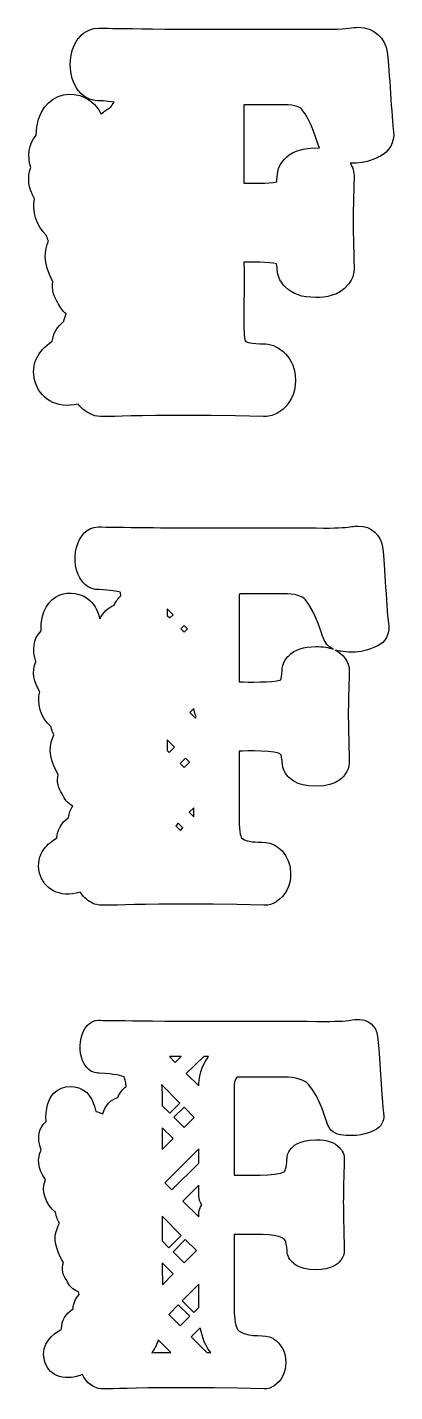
# Model space of a CAD drawing. Header units: millimetres. Extents: x -471 to 1551, y -2688 to 316.
# Drawn here: x 389.9 to 508.7, y -134.7 to 306 of the extents above; entities that cross this region are included whole.
import ezdxf

# ---------------------------------------------------------------- set-up
doc = ezdxf.new("R2010")
doc.units = ezdxf.units.MM
doc.header["$MEASUREMENT"] = 0
doc.layers.add('Layer 1', color=7, linetype='Continuous')

msp = doc.modelspace()

# ---------------------------------------------------------------- linework, layer by layer
at = {"layer": 'Layer 1', "color": 250}
for points, knots in [([(508.3358, 272.3575), (508.3358, 272.3575), (508.2621, 273.0025), (508.2621, 273.0025), (508.2621, 273.0025), (507.5802, 279.0474), (506.8246, 294.8784), (506.2902, 297.9745), (506.2902, 297.9745), (505.7004, 302.4345), (501.9776, 306.0098), (496.9832, 306.0098), (496.9832, 306.0098), (494.8454, 306.0098), (493.5001, 305.3832), (488.6715, 305.3832), (488.6715, 305.3832), (488.6715, 305.3832), (439.0037, 305.3832), (439.0037, 305.3832), (439.0037, 305.3832), (412.9627, 305.715), (412.9259, 305.715), (412.9074, 305.715), (412.9074, 305.715), (408.6502, 305.715), (406.5124, 302.453), (406.4202, 302.3792), (406.4202, 302.3792), (402.9554, 298.0666), (402.9739, 289.9023), (406.4202, 285.5899), (406.4202, 285.5899), (406.4202, 285.5899), (406.6782, 285.2581), (406.6782, 285.2581), (406.6782, 285.2581), (408.1342, 283.452), (410.2904, 282.3646), (412.6126, 282.2909), (412.6126, 282.2909), (412.7969, 282.2725), (415.635, 282.2356), (418.0124, 281.8301), (418.0124, 281.8301), (417.5886, 281.3141), (417.2015, 280.7428), (416.8514, 280.1346), (416.8514, 280.1346), (415.7271, 279.5817), (414.7135, 278.8261), (413.8473, 277.9046), (413.8473, 277.9046), (409.1109, 288.1148), (392.8745, 286.6219), (392.7823, 271.1595), (392.7823, 271.1595), (390.239, 268.1187), (389.9073, 264.4512), (391.0315, 260.6915), (391.0315, 260.6915), (389.9257, 257.5769), (390.1837, 254.0937), (392.2663, 250.6106), (392.2663, 250.6106), (391.4185, 246.7956), (392.7823, 241.8934), (396.1181, 238.8156), (396.1181, 238.8156), (396.2839, 238.1706), (396.5051, 237.544), (396.7816, 236.8989), (396.7816, 236.8989), (395.6021, 234.1161), (394.6805, 230.3748), (398.2006, 223.8323), (398.2006, 223.8323), (397.7768, 221.4181), (398.3849, 219.0038), (399.8224, 217.0687), (399.8224, 217.0687), (400.4122, 215.6127), (401.3337, 214.378), (402.5131, 213.4196), (402.5131, 213.4196), (402.163, 212.664), (401.905, 211.89), (401.7391, 211.079), (401.7391, 211.079), (399.6012, 209.2913), (398.3296, 207.1167), (397.9426, 204.6102), (397.9426, 204.6102), (393.3352, 201.4587), (390.9578, 197.2015), (392.3584, 191.8385), (392.3584, 191.8385), (393.8143, 186.236), (399.2879, 182.6237), (406.3465, 184.3008), (406.3465, 184.3008), (407.8577, 182.3841), (409.3505, 181.6654), (410.2904, 181.1309), (410.2904, 181.1309), (414.4187, 179.0668), (415.0084, 181.5548), (466.2795, 180.3016), (466.2795, 180.3016), (466.2795, 180.3016), (466.7218, 180.3016), (466.7403, 180.3016), (466.7403, 180.3016), (468.2699, 180.3016), (469.7628, 180.7439), (471.0528, 181.5732), (471.0528, 181.5732), (471.0528, 181.5732), (471.2925, 181.7207), (471.2925, 181.7207), (471.2925, 181.7207), (474.7388, 183.9322), (476.637, 187.5997), (476.637, 192.0228), (476.637, 192.0228), (476.637, 199.3578), (471.274, 203.5598), (467.0352, 203.7256), (467.0352, 203.7256), (467.0352, 203.7256), (466.7956, 203.7256), (466.7956, 203.7256), (466.7956, 203.7256), (461.7459, 203.9099), (461.2667, 204.1864), (460.4558, 204.6102), (460.4558, 204.6102), (459.5527, 207.2641), (460.1609, 214.5807), (459.9582, 230.1168), (459.9582, 230.1168), (461.7643, 230.1168), (468.4727, 230.3011), (470.5183, 229.6008), (470.5183, 229.6008), (470.7026, 228.8451), (470.721, 227.7947), (470.7395, 227.6104), (470.7395, 227.6104), (470.9238, 224.2193), (473.2275, 222.2842), (473.3012, 222.1736), (473.3012, 222.1736), (475.6602, 219.8146), (478.7195, 218.7642), (483.2347, 218.7642), (483.2347, 218.7642), (486.2756, 218.7642), (490.6803, 219.188), (493.6474, 222.9108), (493.6474, 222.9108), (493.6474, 222.9108), (493.8501, 223.1688), (493.8501, 223.1688), (493.8501, 223.1688), (496.3013, 226.2281), (495.4351, 229.3427), (495.5272, 230.5222), (495.5272, 230.5222), (495.1034, 245.9478), (495.2508, 244.7498), (495.5825, 257.54), (495.5825, 257.54), (495.6378, 259.1618), (495.1955, 260.7468), (494.3293, 262.0921), (494.3293, 262.0921), (500.0609, 261.9999), (503.4704, 264.1378), (503.8943, 264.3037), (503.8943, 264.3037), (506.9537, 265.7781), (508.7229, 269.0033), (508.3358, 272.3575)], [0, 0, 0, 0, 0.0212766, 0.0212766, 0.0212766, 0.0212766, 0.04255319, 0.04255319, 0.04255319, 0.04255319, 0.06382979, 0.06382979, 0.06382979, 0.06382979, 0.08510638, 0.08510638, 0.08510638, 0.08510638, 0.10638298, 0.10638298, 0.10638298, 0.10638298, 0.12765957, 0.12765957, 0.12765957, 0.12765957, 0.14893617, 0.14893617, 0.14893617, 0.14893617, 0.17021277, 0.17021277, 0.17021277, 0.17021277, 0.19148936, 0.19148936, 0.19148936, 0.19148936, 0.21276596, 0.21276596, 0.21276596, 0.21276596, 0.23404255, 0.23404255, 0.23404255, 0.23404255, 0.25531915, 0.25531915, 0.25531915, 0.25531915, 0.27659574, 0.27659574, 0.27659574, 0.27659574, 0.29787234, 0.29787234, 0.29787234, 0.29787234, 0.31914894, 0.31914894, 0.31914894, 0.31914894, 0.34042553, 0.34042553, 0.34042553, 0.34042553, 0.36170213, 0.36170213, 0.36170213, 0.36170213, 0.38297872, 0.38297872, 0.38297872, 0.38297872, 0.40425532, 0.40425532, 0.40425532, 0.40425532, 0.42553191, 0.42553191, 0.42553191, 0.42553191, 0.44680851, 0.44680851, 0.44680851, 0.44680851, 0.46808511, 0.46808511, 0.46808511, 0.46808511, 0.4893617, 0.4893617, 0.4893617, 0.4893617, 0.5106383, 0.5106383, 0.5106383, 0.5106383, 0.53191489, 0.53191489, 0.53191489, 0.53191489, 0.55319149, 0.55319149, 0.55319149, 0.55319149, 0.57446809, 0.57446809, 0.57446809, 0.57446809, 0.59574468, 0.59574468, 0.59574468, 0.59574468, 0.61702128, 0.61702128, 0.61702128, 0.61702128, 0.63829787, 0.63829787, 0.63829787, 0.63829787, 0.65957447, 0.65957447, 0.65957447, 0.65957447, 0.68085106, 0.68085106, 0.68085106, 0.68085106, 0.70212766, 0.70212766, 0.70212766, 0.70212766, 0.72340426, 0.72340426, 0.72340426, 0.72340426, 0.74468085, 0.74468085, 0.74468085, 0.74468085, 0.76595745, 0.76595745, 0.76595745, 0.76595745, 0.78723404, 0.78723404, 0.78723404, 0.78723404, 0.80851064, 0.80851064, 0.80851064, 0.80851064, 0.82978723, 0.82978723, 0.82978723, 0.82978723, 0.85106383, 0.85106383, 0.85106383, 0.85106383, 0.87234043, 0.87234043, 0.87234043, 0.87234043, 0.89361702, 0.89361702, 0.89361702, 0.89361702, 0.91489362, 0.91489362, 0.91489362, 0.91489362, 0.93617021, 0.93617021, 0.93617021, 0.93617021, 0.95744681, 0.95744681, 0.95744681, 0.95744681, 1, 1, 1, 1]), ([(459.9766, 280.9825), (459.9766, 280.9825), (472.8405, 280.9825), (472.8405, 280.9825), (472.8405, 280.9825), (476.9503, 280.9825), (478.2588, 280.0057), (478.6274, 279.5819), (478.6274, 279.5819), (481.742, 276.0434), (483.7876, 268.3583), (484.3774, 267.0497), (484.3774, 267.0497), (475.8998, 267.4184), (473.5223, 263.6956), (473.08, 263.4006), (473.08, 263.4006), (470.3893, 260.7099), (470.8869, 257.9086), (470.5552, 256.0657), (470.5552, 256.0657), (467.6986, 255.5681), (462.7594, 255.6234), (459.9766, 255.6418), (459.9766, 255.6418), (459.9766, 255.6418), (459.9766, 280.9825), (459.9766, 280.9825)], [0, 0, 0, 0, 0.125, 0.125, 0.125, 0.125, 0.25, 0.25, 0.25, 0.25, 0.375, 0.375, 0.375, 0.375, 0.5, 0.5, 0.5, 0.5, 0.625, 0.625, 0.625, 0.625, 0.75, 0.75, 0.75, 0.75, 1, 1, 1, 1]), ([(506.7708, 112.6804), (506.7708, 112.6804), (506.6971, 113.3255), (506.6971, 113.3255), (506.6971, 113.3255), (505.9967, 119.4257), (505.2411, 135.2935), (504.7251, 138.2423), (504.7251, 138.2423), (504.246, 141.9835), (501.1498, 144.9323), (496.9847, 144.9323), (496.9847, 144.9323), (496.1922, 144.9323), (495.4551, 144.8217), (494.7547, 144.7296), (494.7547, 144.7296), (488.8572, 143.9003), (488.802, 144.5453), (438.9867, 144.3057), (438.9867, 144.3057), (438.9867, 144.3057), (412.9457, 144.6375), (412.9089, 144.6375), (412.9089, 144.6375), (405.5371, 144.6375), (403.1228, 132.7504), (407.6565, 127.1109), (407.6565, 127.1109), (407.6565, 127.1109), (407.9145, 126.7792), (407.9145, 126.7792), (407.9145, 126.7792), (409.9786, 124.2175), (412.9642, 124.4201), (413.0747, 124.3833), (413.0747, 124.3833), (416.9081, 124.2543), (418.9722, 123.8304), (419.9674, 123.554), (419.9674, 123.554), (420.0411, 123.2591), (420.1149, 122.8721), (420.1885, 122.3745), (420.1885, 122.3745), (419.3224, 121.5821), (418.5852, 120.6053), (417.9955, 119.4258), (417.9955, 119.4258), (416.0051, 118.578), (414.3833, 117.0484), (413.4065, 114.9105), (413.4065, 114.9105), (413.388, 114.9105), (413.388, 114.9105), (413.3697, 114.929), (413.3697, 114.929), (412.9089, 116.8457), (412.0427, 119.2046), (410.0708, 120.9739), (410.0708, 120.9739), (405.0027, 125.5076), (394.1292, 123.9964), (394.3688, 111.0772), (394.3688, 111.0772), (391.7518, 108.368), (391.4753, 104.7927), (392.7101, 101.1621), (392.7101, 101.1621), (391.3094, 97.8816), (391.9729, 94.4353), (393.9817, 91.4128), (393.9817, 91.4128), (392.9312, 87.9665), (394.1475, 83.0826), (397.557, 80.226), (397.557, 80.226), (397.7782, 79.1387), (398.1836, 78.1803), (398.5523, 77.4616), (398.5523, 77.4616), (397.1332, 74.4575), (396.267, 71.0112), (399.8976, 64.6346), (399.8976, 64.6346), (399.3447, 62.3493), (399.8976, 60.1008), (401.243, 58.4054), (401.243, 58.4054), (401.8697, 56.7098), (403.0676, 55.3277), (404.6341, 54.4614), (404.6341, 54.4614), (403.8784, 53.3188), (403.4177, 52.1024), (403.215, 50.7571), (403.215, 50.7571), (400.8744, 48.9694), (399.658, 46.8316), (399.4553, 44.2514), (399.4553, 44.2514), (397.1885, 42.7771), (392.2309, 39.257), (393.908, 32.8067), (393.908, 32.8067), (395.1981, 27.9044), (400.1372, 24.5871), (407.0298, 26.7065), (407.0298, 26.7065), (408.2462, 24.7529), (409.868, 23.7209), (410.8263, 23.2417), (410.8263, 23.2417), (410.8263, 23.2417), (411.029, 23.1311), (411.029, 23.1311), (411.029, 23.1311), (414.5307, 21.3803), (417.1292, 23.6656), (466.3547, 22.4676), (466.3547, 22.4676), (466.3547, 22.4676), (466.7601, 22.4676), (466.7785, 22.4676), (466.7785, 22.4676), (467.9949, 22.4676), (469.1928, 22.8178), (470.2248, 23.4812), (470.2248, 23.4812), (470.2248, 23.4812), (470.4645, 23.6287), (470.4645, 23.6287), (470.4645, 23.6287), (473.4316, 25.5454), (475.0719, 28.7153), (475.0719, 32.6039), (475.0719, 32.6039), (475.0719, 38.9621), (470.4645, 42.5927), (467.0181, 42.7217), (467.0181, 42.7217), (463.369, 42.9797), (461.6183, 42.6849), (459.2777, 44.0671), (459.2777, 44.0671), (459.1487, 44.233), (458.3931, 45.3941), (458.3931, 50.3516), (458.3931, 50.3516), (458.3931, 50.3516), (458.3931, 72.2275), (458.3931, 72.2275), (458.3931, 72.2275), (460.2913, 72.2459), (471.0911, 72.6145), (471.8651, 71.1401), (471.8651, 71.1401), (472.7866, 69.3709), (471.5518, 66.7355), (474.2056, 64.0816), (474.2056, 64.0816), (474.5743, 63.842), (476.3987, 60.8749), (483.2545, 60.8749), (483.2545, 60.8749), (490.608, 60.8749), (492.3956, 64.5423), (492.6352, 64.6898), (492.6352, 64.6898), (494.6256, 67.1778), (493.87, 69.7579), (493.9621, 70.9928), (493.9621, 70.9928), (493.5383, 86.4552), (493.6857, 85.2388), (494.0175, 98.1027), (494.0175, 98.1027), (494.1096, 101.1067), (491.9349, 103.7053), (489.41, 104.8848), (489.41, 104.8848), (490.221, 104.59), (490.7923, 104.553), (491.1793, 104.4793), (491.1793, 104.4793), (498.3484, 103.3367), (502.3292, 105.8984), (503.2323, 106.2301), (503.2323, 106.2301), (505.6466, 107.4095), (507.0657, 110.0081), (506.7708, 112.6804)], [0, 0, 0, 0, 0.02040816, 0.02040816, 0.02040816, 0.02040816, 0.04081633, 0.04081633, 0.04081633, 0.04081633, 0.06122449, 0.06122449, 0.06122449, 0.06122449, 0.08163265, 0.08163265, 0.08163265, 0.08163265, 0.10204082, 0.10204082, 0.10204082, 0.10204082, 0.12244898, 0.12244898, 0.12244898, 0.12244898, 0.14285714, 0.14285714, 0.14285714, 0.14285714, 0.16326531, 0.16326531, 0.16326531, 0.16326531, 0.18367347, 0.18367347, 0.18367347, 0.18367347, 0.20408163, 0.20408163, 0.20408163, 0.20408163, 0.2244898, 0.2244898, 0.2244898, 0.2244898, 0.24489796, 0.24489796, 0.24489796, 0.24489796, 0.26530612, 0.26530612, 0.26530612, 0.26530612, 0.28571429, 0.28571429, 0.28571429, 0.28571429, 0.30612245, 0.30612245, 0.30612245, 0.30612245, 0.32653061, 0.32653061, 0.32653061, 0.32653061, 0.34693878, 0.34693878, 0.34693878, 0.34693878, 0.36734694, 0.36734694, 0.36734694, 0.36734694, 0.3877551, 0.3877551, 0.3877551, 0.3877551, 0.40816327, 0.40816327, 0.40816327, 0.40816327, 0.42857143, 0.42857143, 0.42857143, 0.42857143, 0.44897959, 0.44897959, 0.44897959, 0.44897959, 0.46938776, 0.46938776, 0.46938776, 0.46938776, 0.48979592, 0.48979592, 0.48979592, 0.48979592, 0.51020408, 0.51020408, 0.51020408, 0.51020408, 0.53061224, 0.53061224, 0.53061224, 0.53061224, 0.55102041, 0.55102041, 0.55102041, 0.55102041, 0.57142857, 0.57142857, 0.57142857, 0.57142857, 0.59183673, 0.59183673, 0.59183673, 0.59183673, 0.6122449, 0.6122449, 0.6122449, 0.6122449, 0.63265306, 0.63265306, 0.63265306, 0.63265306, 0.65306122, 0.65306122, 0.65306122, 0.65306122, 0.67346939, 0.67346939, 0.67346939, 0.67346939, 0.69387755, 0.69387755, 0.69387755, 0.69387755, 0.71428571, 0.71428571, 0.71428571, 0.71428571, 0.73469388, 0.73469388, 0.73469388, 0.73469388, 0.75510204, 0.75510204, 0.75510204, 0.75510204, 0.7755102, 0.7755102, 0.7755102, 0.7755102, 0.79591837, 0.79591837, 0.79591837, 0.79591837, 0.81632653, 0.81632653, 0.81632653, 0.81632653, 0.83673469, 0.83673469, 0.83673469, 0.83673469, 0.85714286, 0.85714286, 0.85714286, 0.85714286, 0.87755102, 0.87755102, 0.87755102, 0.87755102, 0.89795918, 0.89795918, 0.89795918, 0.89795918, 0.91836735, 0.91836735, 0.91836735, 0.91836735, 0.93877551, 0.93877551, 0.93877551, 0.93877551, 0.95918367, 0.95918367, 0.95918367, 0.95918367, 1, 1, 1, 1]), ([(483.2546, 105.9904), (479.2001, 105.9904), (476.491, 105.0874), (474.4453, 103.0417), (474.4453, 103.0417), (474.4453, 103.0417), (474.1873, 102.7837), (474.1873, 102.7837), (474.1873, 102.7837), (471.5702, 100.1667), (472.7497, 97.8446), (471.8651, 95.246), (471.8651, 95.246), (469.1375, 94.3798), (461.2865, 94.5457), (458.3931, 94.5825), (458.3931, 94.5825), (458.5037, 123.4985), (458.1719, 122.1716), (458.6142, 123.0747), (458.6142, 123.0747), (458.6142, 123.0747), (472.8419, 123.0747), (472.8419, 123.0747), (472.8419, 123.0747), (476.2883, 123.0747), (478.7026, 122.4112), (479.8267, 121.1396), (479.8267, 121.1396), (483.0335, 117.4905), (485.4293, 109.2525), (485.5583, 108.9208), (485.5583, 108.9208), (486.0928, 107.2252), (487.2723, 105.8799), (488.8203, 105.1427), (488.8203, 105.1427), (487.2907, 105.714), (485.4662, 105.9904), (483.2546, 105.9904)], [0, 0, 0, 0, 0.09090909, 0.09090909, 0.09090909, 0.09090909, 0.18181818, 0.18181818, 0.18181818, 0.18181818, 0.27272727, 0.27272727, 0.27272727, 0.27272727, 0.36363636, 0.36363636, 0.36363636, 0.36363636, 0.45454545, 0.45454545, 0.45454545, 0.45454545, 0.54545455, 0.54545455, 0.54545455, 0.54545455, 0.63636364, 0.63636364, 0.63636364, 0.63636364, 0.72727273, 0.72727273, 0.72727273, 0.72727273, 0.81818182, 0.81818182, 0.81818182, 0.81818182, 1, 1, 1, 1]), ([(436.0012, 115.2421), (436.0012, 115.2421), (435.1719, 116.0714), (435.1719, 116.0714), (435.1719, 116.0714), (435.1719, 116.4584), (435.1534, 117.9144), (435.135, 118.2093), (435.135, 118.2093), (435.135, 118.2093), (437.0517, 116.2926), (437.0517, 116.2926), (437.0517, 116.2926), (437.0517, 116.2926), (436.0012, 115.2421), (436.0012, 115.2421)], [0, 0, 0, 0, 0.2, 0.2, 0.2, 0.2, 0.4, 0.4, 0.4, 0.4, 0.6, 0.6, 0.6, 0.6, 1, 1, 1, 1]), ([(440.627, 110.6347), (440.627, 110.6347), (439.558, 111.7036), (439.558, 111.7036), (439.558, 111.7036), (439.558, 111.7036), (440.6085, 112.7541), (440.6085, 112.7541), (440.6085, 112.7541), (440.6085, 112.7541), (441.6774, 111.6852), (441.6774, 111.6852), (441.6774, 111.6852), (441.6774, 111.6852), (440.627, 110.6347), (440.627, 110.6347)], [0, 0, 0, 0, 0.2, 0.2, 0.2, 0.2, 0.4, 0.4, 0.4, 0.4, 0.6, 0.6, 0.6, 0.6, 1, 1, 1, 1]), ([(444.4972, 83.4326), (444.4051, 83.2483), (444.3314, 83.0825), (444.2576, 82.8981), (444.2576, 82.8981), (444.2576, 82.8981), (442.4884, 84.6674), (442.4884, 84.6674), (442.4884, 84.6674), (442.4884, 84.6674), (443.7968, 85.9759), (443.7968, 85.9759), (443.7968, 85.9759), (443.8706, 85.0913), (444.1102, 84.2251), (444.4972, 83.4326)], [0, 0, 0, 0, 0.2, 0.2, 0.2, 0.2, 0.4, 0.4, 0.4, 0.4, 0.6, 0.6, 0.6, 0.6, 1, 1, 1, 1]), ([(437.4755, 73.5544), (437.4755, 73.5544), (435.7431, 71.822), (435.7431, 71.822), (435.7431, 71.822), (435.7431, 71.822), (435.1165, 72.4486), (435.1165, 72.4486), (435.1165, 72.4486), (435.1165, 73.5544), (435.1165, 74.7155), (435.098, 75.9134), (435.098, 75.9134), (435.098, 75.9134), (437.4755, 73.5544), (437.4755, 73.5544)], [0, 0, 0, 0, 0.2, 0.2, 0.2, 0.2, 0.4, 0.4, 0.4, 0.4, 0.6, 0.6, 0.6, 0.6, 1, 1, 1, 1]), ([(441.0324, 69.9975), (441.0324, 69.9975), (442.3778, 68.6521), (442.3778, 68.6521), (442.3778, 68.6521), (442.3778, 68.6521), (440.6454, 66.9197), (440.6454, 66.9197), (440.6454, 66.9197), (440.6454, 66.9197), (439.3, 68.2651), (439.3, 68.2651), (439.3, 68.2651), (439.3, 68.2651), (441.0324, 69.9975), (441.0324, 69.9975)], [0, 0, 0, 0, 0.2, 0.2, 0.2, 0.2, 0.4, 0.4, 0.4, 0.4, 0.6, 0.6, 0.6, 0.6, 1, 1, 1, 1]), ([(443.7968, 53.9637), (443.7968, 53.9637), (443.7968, 50.9781), (443.7968, 50.9781), (443.7968, 50.9781), (443.7968, 50.9781), (442.3041, 52.4709), (442.3041, 52.4709), (442.3041, 52.4709), (442.3041, 52.4709), (443.7968, 53.9637), (443.7968, 53.9637)], [0, 0, 0, 0, 0.25, 0.25, 0.25, 0.25, 0.5, 0.5, 0.5, 0.5, 1, 1, 1, 1]), ([(440.2584, 47.4212), (440.2584, 47.4212), (439.4106, 46.5734), (439.4106, 46.5734), (439.4106, 46.5734), (439.4106, 46.5734), (437.8993, 48.0846), (437.8993, 48.0846), (437.8993, 48.0846), (437.8993, 48.0846), (438.7471, 48.9324), (438.7471, 48.9324), (438.7471, 48.9324), (438.7471, 48.9324), (440.2584, 47.4212), (440.2584, 47.4212)], [0, 0, 0, 0, 0.2, 0.2, 0.2, 0.2, 0.4, 0.4, 0.4, 0.4, 0.6, 0.6, 0.6, 0.6, 1, 1, 1, 1]), ([(505.169, -45.2379), (505.0768, -44.1506), (504.9663, -44.7403), (504.0263, -30.568), (504.0263, -30.568), (503.3076, -19.8788), (503.4734, -17.9437), (501.1145, -15.898), (501.1145, -15.898), (499.2162, -14.2393), (497.2442, -14.2762), (494.9774, -14.5896), (494.9774, -14.5896), (488.8956, -15.4557), (488.8219, -14.7739), (438.9883, -15.0319), (438.9883, -15.0319), (412.9473, -14.7001), (412.9473, -14.7001), (412.9105, -14.7001), (412.9105, -14.7001), (406.9578, -14.7001), (405.2622, -25.0944), (408.9112, -29.6465), (408.9112, -29.6465), (408.9112, -29.6465), (409.1692, -29.9783), (409.1692, -29.9783), (409.1692, -29.9783), (410.7358, -31.9318), (413.021, -31.7475), (413.15, -31.7844), (413.15, -31.7844), (418.4024, -31.9687), (420.5772, -32.6874), (421.2591, -32.9823), (421.2591, -32.9823), (421.4065, -33.3877), (421.7014, -34.2908), (421.9041, -36.06), (421.9041, -36.06), (420.7798, -36.8709), (419.8584, -38.0688), (419.1581, -39.5985), (419.1581, -39.5985), (416.9465, -40.3172), (415.1036, -42.1049), (414.3295, -44.9247), (414.3295, -44.9247), (413.6107, -44.5377), (412.8183, -44.2797), (412.0258, -44.169), (412.0258, -44.169), (411.5835, -41.9206), (410.8094, -39.5985), (409.0218, -37.9582), (409.0218, -37.9582), (406.1652, -35.4149), (401.4288, -35.3228), (398.5169, -38.2347), (398.5169, -38.2347), (396.637, -40.1514), (395.7893, -43.2107), (395.992, -47.3389), (395.992, -47.3389), (393.8173, -49.1818), (392.7668, -52.3333), (394.4439, -56.6827), (394.4439, -56.6827), (393.117, -59.1523), (393.1355, -62.5618), (395.7709, -66.1187), (395.7709, -66.1187), (394.2228, -69.5835), (395.992, -74.4121), (399.0145, -76.6605), (399.0145, -76.6605), (399.1988, -77.9874), (399.7517, -79.2959), (400.3414, -80.2726), (400.3414, -80.2726), (399.6964, -81.5259), (399.4936, -82.1525), (399.2172, -82.9265), (399.2172, -82.9265), (398.0377, -86.3728), (400.4704, -91.0355), (401.5946, -92.9153), (401.5946, -92.9153), (400.8758, -95.0532), (401.3734, -97.0988), (402.6451, -98.5732), (402.6451, -98.5732), (403.2164, -100.3793), (404.6355, -101.78), (406.4232, -102.3513), (406.4232, -102.3513), (406.5153, -102.6462), (406.6075, -102.9226), (406.6996, -103.2175), (406.6996, -103.2175), (405.4464, -104.6181), (404.8014, -106.2399), (404.7092, -107.8802), (404.7092, -107.8802), (402.3687, -109.4836), (400.9127, -111.5661), (401.0233, -114.4043), (401.0233, -114.4043), (400.8943, -114.4964), (400.7653, -114.5701), (400.6178, -114.6623), (400.6178, -114.6623), (398.6274, -115.9339), (393.9832, -118.9196), (395.4391, -124.559), (395.4391, -124.559), (396.5817, -128.9268), (401.0601, -131.7281), (407.7869, -129.1111), (407.7869, -129.1111), (408.7637, -131.4148), (410.4593, -132.5759), (411.5281, -133.1103), (411.5281, -133.1103), (411.5281, -133.1103), (411.7308, -133.2209), (411.7308, -133.2209), (411.7308, -133.2209), (414.6243, -134.6585), (418.6235, -132.5575), (466.3746, -133.7186), (466.3746, -133.7186), (466.522, -133.7001), (467.9042, -133.9029), (469.3602, -132.9629), (469.3602, -132.9629), (469.3602, -132.9629), (469.5998, -132.8155), (469.5998, -132.8155), (469.5998, -132.8155), (474.7786, -129.4797), (474.8339, -120.8731), (469.5261, -117.5373), (469.5261, -117.5373), (469.5261, -117.5373), (469.3234, -117.4083), (469.3234, -117.4083), (469.3234, -117.4083), (466.688, -115.7496), (462.5782, -117.5558), (458.4131, -115.0678), (458.4131, -115.0678), (457.805, -114.7176), (456.8098, -113.2432), (456.8098, -107.4563), (456.8098, -107.4563), (456.8098, -107.4563), (456.8097, -83.9216), (456.8097, -83.9216), (456.8097, -83.9216), (463.1126, -83.9031), (469.8578, -83.5714), (472.3458, -84.9352), (472.3458, -84.9352), (472.8988, -85.2301), (473.7281, -85.6908), (473.9124, -89.0635), (473.9124, -89.0635), (473.9492, -89.2109), (473.8202, -91.017), (475.313, -92.5283), (475.313, -92.5283), (475.6263, -92.7309), (477.156, -95.2558), (483.2378, -95.2558), (483.2378, -95.2558), (488.2322, -95.2558), (490.1489, -93.5787), (491.1625, -92.3071), (491.1625, -92.3071), (491.1625, -92.3071), (491.3652, -92.0491), (491.3652, -92.0491), (491.3652, -92.0491), (492.9133, -90.1324), (492.2683, -88.1788), (492.3604, -86.7782), (492.3604, -86.7782), (491.9366, -71.2974), (492.084, -72.5137), (492.4157, -59.5577), (492.4157, -59.5577), (492.4894, -57.3277), (491.052, -56.0745), (490.9598, -55.9455), (490.9598, -55.9455), (489.3196, -54.1026), (486.9975, -53.3101), (483.2194, -53.3101), (483.2194, -53.3101), (477.1192, -53.3101), (475.6079, -55.835), (475.2946, -56.0377), (475.2946, -56.0377), (473.765, -57.5673), (473.9124, -59.3918), (473.8755, -59.5393), (473.8755, -59.5393), (473.7281, -62.5433), (473.1199, -63.5201), (473.0094, -63.6675), (473.0094, -63.6675), (470.6135, -65.0682), (459.8875, -64.718), (456.7544, -64.6812), (456.7544, -64.6812), (456.7544, -64.6812), (456.7544, -35.5255), (456.7544, -35.5255), (456.7544, -35.5255), (456.7544, -34.2722), (457.5468, -33.1296), (457.8417, -33.0559), (457.8417, -33.0559), (457.8417, -33.0559), (472.7882, -33.0559), (472.7882, -33.0559), (472.7882, -33.0559), (476.769, -33.0559), (479.515, -33.8852), (480.9524, -35.5255), (480.9524, -35.5255), (484.3988, -39.4326), (486.5735, -47.1914), (486.9973, -48.3156), (486.9973, -48.3156), (488.0109, -51.5039), (491.273, -51.6329), (491.3651, -51.6698), (491.3651, -51.6698), (492.4894, -51.8541), (493.6135, -51.9462), (494.6824, -51.9462), (494.6824, -51.9462), (499.2346, -51.9462), (502.2202, -50.1585), (502.4782, -50.0664), (502.4782, -50.0664), (504.3212, -49.1818), (505.3901, -47.2467), (505.169, -45.2379)], [0, 0, 0, 0, 0.015625, 0.015625, 0.015625, 0.015625, 0.03125, 0.03125, 0.03125, 0.03125, 0.046875, 0.046875, 0.046875, 0.046875, 0.0625, 0.0625, 0.0625, 0.0625, 0.078125, 0.078125, 0.078125, 0.078125, 0.09375, 0.09375, 0.09375, 0.09375, 0.109375, 0.109375, 0.109375, 0.109375, 0.125, 0.125, 0.125, 0.125, 0.140625, 0.140625, 0.140625, 0.140625, 0.15625, 0.15625, 0.15625, 0.15625, 0.171875, 0.171875, 0.171875, 0.171875, 0.1875, 0.1875, 0.1875, 0.1875, 0.203125, 0.203125, 0.203125, 0.203125, 0.21875, 0.21875, 0.21875, 0.21875, 0.234375, 0.234375, 0.234375, 0.234375, 0.25, 0.25, 0.25, 0.25, 0.265625, 0.265625, 0.265625, 0.265625, 0.28125, 0.28125, 0.28125, 0.28125, 0.296875, 0.296875, 0.296875, 0.296875, 0.3125, 0.3125, 0.3125, 0.3125, 0.328125, 0.328125, 0.328125, 0.328125, 0.34375, 0.34375, 0.34375, 0.34375, 0.359375, 0.359375, 0.359375, 0.359375, 0.375, 0.375, 0.375, 0.375, 0.390625, 0.390625, 0.390625, 0.390625, 0.40625, 0.40625, 0.40625, 0.40625, 0.421875, 0.421875, 0.421875, 0.421875, 0.4375, 0.4375, 0.4375, 0.4375, 0.453125, 0.453125, 0.453125, 0.453125, 0.46875, 0.46875, 0.46875, 0.46875, 0.484375, 0.484375, 0.484375, 0.484375, 0.5, 0.5, 0.5, 0.5, 0.515625, 0.515625, 0.515625, 0.515625, 0.53125, 0.53125, 0.53125, 0.53125, 0.546875, 0.546875, 0.546875, 0.546875, 0.5625, 0.5625, 0.5625, 0.5625, 0.578125, 0.578125, 0.578125, 0.578125, 0.59375, 0.59375, 0.59375, 0.59375, 0.609375, 0.609375, 0.609375, 0.609375, 0.625, 0.625, 0.625, 0.625, 0.640625, 0.640625, 0.640625, 0.640625, 0.65625, 0.65625, 0.65625, 0.65625, 0.671875, 0.671875, 0.671875, 0.671875, 0.6875, 0.6875, 0.6875, 0.6875, 0.703125, 0.703125, 0.703125, 0.703125, 0.71875, 0.71875, 0.71875, 0.71875, 0.734375, 0.734375, 0.734375, 0.734375, 0.75, 0.75, 0.75, 0.75, 0.765625, 0.765625, 0.765625, 0.765625, 0.78125, 0.78125, 0.78125, 0.78125, 0.796875, 0.796875, 0.796875, 0.796875, 0.8125, 0.8125, 0.8125, 0.8125, 0.828125, 0.828125, 0.828125, 0.828125, 0.84375, 0.84375, 0.84375, 0.84375, 0.859375, 0.859375, 0.859375, 0.859375, 0.875, 0.875, 0.875, 0.875, 0.890625, 0.890625, 0.890625, 0.890625, 0.90625, 0.90625, 0.90625, 0.90625, 0.921875, 0.921875, 0.921875, 0.921875, 0.9375, 0.9375, 0.9375, 0.9375, 0.953125, 0.953125, 0.953125, 0.953125, 0.96875, 0.96875, 0.96875, 0.96875, 1, 1, 1, 1]), ([(439.707, -26.4213), (439.707, -26.4213), (437.7535, -28.2826), (437.7535, -28.2826), (437.7535, -28.2826), (437.7535, -28.2826), (435.8552, -26.3844), (435.8552, -26.3844), (435.8552, -26.3844), (439.449, -26.4397), (438.6197, -26.4213), (439.707, -26.4213)], [0, 0, 0, 0, 0.25, 0.25, 0.25, 0.25, 0.5, 0.5, 0.5, 0.5, 1, 1, 1, 1]), ([(447.0235, -26.4213), (447.0235, -26.4213), (448.5348, -26.4213), (448.5348, -26.4213), (448.5348, -26.4213), (445.07, -30.8259), (445.4018, -35.7835), (445.3833, -35.9125), (445.3833, -35.9125), (445.3833, -35.9125), (441.3104, -31.8395), (441.3104, -31.8395), (441.3104, -31.8395), (441.3104, -31.8395), (447.0235, -26.4213), (447.0235, -26.4213)], [0, 0, 0, 0, 0.2, 0.2, 0.2, 0.2, 0.4, 0.4, 0.4, 0.4, 0.6, 0.6, 0.6, 0.6, 1, 1, 1, 1]), ([(439.2831, -41.4414), (439.2831, -41.4414), (435.9842, -44.7403), (435.9842, -44.7403), (435.9842, -44.7403), (435.9842, -44.7403), (433.57, -42.326), (433.57, -42.326), (433.57, -42.326), (433.5515, -40.2988), (433.5147, -37.7923), (433.2935, -35.4334), (433.2935, -35.4334), (433.2935, -35.4334), (439.2831, -41.4414), (439.2831, -41.4414)], [0, 0, 0, 0, 0.2, 0.2, 0.2, 0.2, 0.4, 0.4, 0.4, 0.4, 0.6, 0.6, 0.6, 0.6, 1, 1, 1, 1]), ([(443.9089, -46.0488), (443.9089, -46.0488), (440.61, -49.3476), (440.61, -49.3476), (440.61, -49.3476), (440.61, -49.3476), (437.2927, -46.0303), (437.2927, -46.0303), (437.2927, -46.0303), (437.2927, -46.0303), (440.5916, -42.7314), (440.5916, -42.7314), (440.5916, -42.7314), (440.5916, -42.7314), (443.9089, -46.0488), (443.9089, -46.0488)], [0, 0, 0, 0, 0.2, 0.2, 0.2, 0.2, 0.4, 0.4, 0.4, 0.4, 0.6, 0.6, 0.6, 0.6, 1, 1, 1, 1]), ([(437.0531, -52.9046), (437.0531, -52.9046), (433.5515, -56.4062), (433.5515, -56.4062), (433.5515, -56.4062), (433.5515, -54.1578), (433.5699, -51.5592), (433.5699, -49.4398), (433.5699, -49.4398), (433.5699, -49.4398), (437.0531, -52.9046), (437.0531, -52.9046)], [0, 0, 0, 0, 0.25, 0.25, 0.25, 0.25, 0.5, 0.5, 0.5, 0.5, 1, 1, 1, 1]), ([(445.3833, -56.185), (445.3833, -56.185), (445.3833, -60.8109), (445.3833, -60.8109), (445.3833, -60.8109), (445.3833, -60.8109), (436.6846, -69.5097), (436.6846, -69.5097), (436.6846, -69.5097), (436.6846, -69.5097), (434.3809, -67.206), (434.3809, -67.206), (434.3809, -67.206), (434.3809, -67.206), (445.3833, -56.185), (445.3833, -56.185)], [0, 0, 0, 0, 0.2, 0.2, 0.2, 0.2, 0.4, 0.4, 0.4, 0.4, 0.6, 0.6, 0.6, 0.6, 1, 1, 1, 1]), ([(445.3833, -78.2269), (445.3833, -78.2269), (440.2414, -73.085), (440.2414, -73.085), (440.2414, -73.085), (440.2414, -73.085), (445.3833, -67.9431), (445.3833, -67.9431), (445.3833, -67.9431), (445.5492, -70.5233), (444.8857, -72.3662), (446.3601, -74.3198), (446.3601, -74.3198), (445.0885, -75.9785), (445.4386, -77.6739), (445.3833, -78.2269)], [0, 0, 0, 0, 0.2, 0.2, 0.2, 0.2, 0.4, 0.4, 0.4, 0.4, 0.6, 0.6, 0.6, 0.6, 1, 1, 1, 1]), ([(439.707, -84.1796), (439.707, -84.1796), (435.7262, -88.1604), (435.7262, -88.1604), (435.7262, -88.1604), (435.7262, -88.1604), (433.5147, -85.9488), (433.5147, -85.9488), (433.5147, -85.9488), (433.4962, -79.5169), (433.4962, -79.4063), (433.4962, -77.9872), (433.4962, -77.9872), (433.4962, -77.9872), (439.707, -84.1796), (439.707, -84.1796)], [0, 0, 0, 0, 0.2, 0.2, 0.2, 0.2, 0.4, 0.4, 0.4, 0.4, 0.6, 0.6, 0.6, 0.6, 1, 1, 1, 1]), ([(444.6093, -89.0819), (444.6093, -89.0819), (440.6285, -93.0627), (440.6285, -93.0627), (440.6285, -93.0627), (440.6285, -93.0627), (437.0347, -89.4689), (437.0347, -89.4689), (437.0347, -89.4689), (437.0347, -89.4689), (441.0155, -85.4881), (441.0155, -85.4881), (441.0155, -85.4881), (441.0155, -85.4881), (444.6093, -89.0819), (444.6093, -89.0819)], [0, 0, 0, 0, 0.2, 0.2, 0.2, 0.2, 0.4, 0.4, 0.4, 0.4, 0.6, 0.6, 0.6, 0.6, 1, 1, 1, 1]), ([(437.09, -96.6012), (437.09, -96.6012), (433.5884, -100.1028), (433.5884, -100.1028), (433.5884, -100.1028), (433.5884, -98.094), (433.5699, -95.7719), (433.5699, -93.0627), (433.5699, -93.0627), (433.5699, -93.0627), (437.09, -96.6012), (437.09, -96.6012)], [0, 0, 0, 0, 0.25, 0.25, 0.25, 0.25, 0.5, 0.5, 0.5, 0.5, 1, 1, 1, 1]), ([(445.3833, -99.9185), (445.3833, -99.9185), (445.3833, -107.4378), (445.3833, -107.4378), (445.3833, -107.4378), (445.3833, -107.4378), (443.7984, -109.0227), (443.7984, -109.0227), (443.7984, -109.0227), (443.7984, -109.0227), (440.0387, -105.2631), (440.0387, -105.2631), (440.0387, -105.2631), (440.0387, -105.2631), (445.3833, -99.9185), (445.3833, -99.9185)], [0, 0, 0, 0, 0.2, 0.2, 0.2, 0.2, 0.4, 0.4, 0.4, 0.4, 0.6, 0.6, 0.6, 0.6, 1, 1, 1, 1]), ([(439.3937, -113.4274), (439.3937, -113.4274), (435.6341, -109.6677), (435.6341, -109.6677), (435.6341, -109.6677), (435.6341, -109.6677), (438.7487, -106.5531), (438.7487, -106.5531), (438.7487, -106.5531), (438.7487, -106.5531), (442.5084, -110.3127), (442.5084, -110.3127), (442.5084, -110.3127), (442.5084, -110.3127), (439.3937, -113.4274), (439.3937, -113.4274)], [0, 0, 0, 0, 0.2, 0.2, 0.2, 0.2, 0.4, 0.4, 0.4, 0.4, 0.6, 0.6, 0.6, 0.6, 1, 1, 1, 1]), ([(448.0003, -122.034), (448.0003, -122.034), (442.9322, -116.9659), (442.9322, -116.9659), (442.9322, -116.9659), (442.9322, -116.9659), (445.8625, -114.0356), (445.8625, -114.0356), (445.8625, -114.0356), (446.4523, -117.3345), (447.5765, -119.9883), (449.2536, -122.034), (449.2536, -122.034), (448.8296, -122.0524), (448.4242, -122.0524), (448.0003, -122.034)], [0, 0, 0, 0, 0.2, 0.2, 0.2, 0.2, 0.4, 0.4, 0.4, 0.4, 0.6, 0.6, 0.6, 0.6, 1, 1, 1, 1]), ([(430.1789, -122.0524), (430.5475, -121.5548), (430.8977, -121.0388), (431.1925, -120.4675), (431.1925, -120.4675), (431.1925, -120.4675), (431.2294, -120.3938), (431.2294, -120.3938), (431.2294, -120.3938), (431.2662, -120.3385), (431.3031, -120.2648), (431.3215, -120.228), (431.3215, -120.228), (431.6901, -119.5276), (432.0218, -118.7536), (432.2798, -117.9427), (432.2798, -117.9427), (432.2798, -117.9427), (436.3343, -121.9972), (436.3343, -121.9972), (436.3343, -121.9972), (434.3072, -122.034), (432.243, -122.034), (430.1789, -122.0524)], [0, 0, 0, 0, 0.14285714, 0.14285714, 0.14285714, 0.14285714, 0.28571429, 0.28571429, 0.28571429, 0.28571429, 0.42857143, 0.42857143, 0.42857143, 0.42857143, 0.57142857, 0.57142857, 0.57142857, 0.57142857, 0.71428571, 0.71428571, 0.71428571, 0.71428571, 1, 1, 1, 1])]:
    msp.add_open_spline(points, degree=3, knots=knots, dxfattribs=at)

doc.saveas('drawing.dxf')
